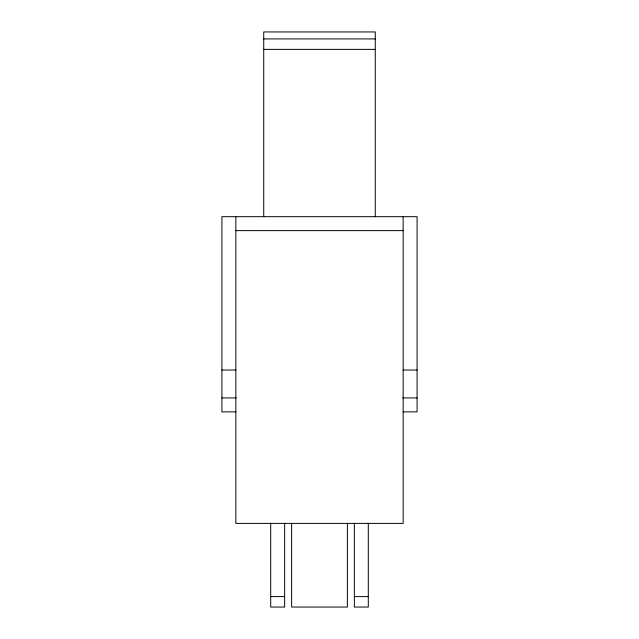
<?xml version="1.0" encoding="UTF-8"?>
<svg xmlns="http://www.w3.org/2000/svg" width="639" height="639" viewBox="0 0 639 639"><rect width="100%" height="100%" fill="white"/><g stroke="black" fill="none" stroke-linecap="round" stroke-linejoin="round"><path stroke-width="0.96" d="M263.731 38.923L375.269 38.923M263.731 49.379L375.269 49.379M235.847 230.623L403.153 230.623M221.909 370.037L235.847 370.037M403.153 370.037L417.091 370.037M221.909 397.921L236.262 397.921M402.738 397.921L417.091 397.921M235.847 411.867L221.909 411.867L221.909 216.677L417.091 216.677L417.091 411.867L403.153 411.867M270.704 596.594L284.643 596.594M354.357 596.594L368.296 596.594M403.153 216.677L403.153 523.397L235.847 523.397L235.847 216.677M375.269 216.677L375.269 31.95L263.731 31.95L263.731 216.677M368.296 523.221L368.296 607.05L354.357 607.05L354.357 523.221M347.384 523.397L347.384 607.05L291.616 607.05L291.616 523.397M284.643 523.221L284.643 607.05L270.704 607.05L270.704 523.221"/></g></svg>
